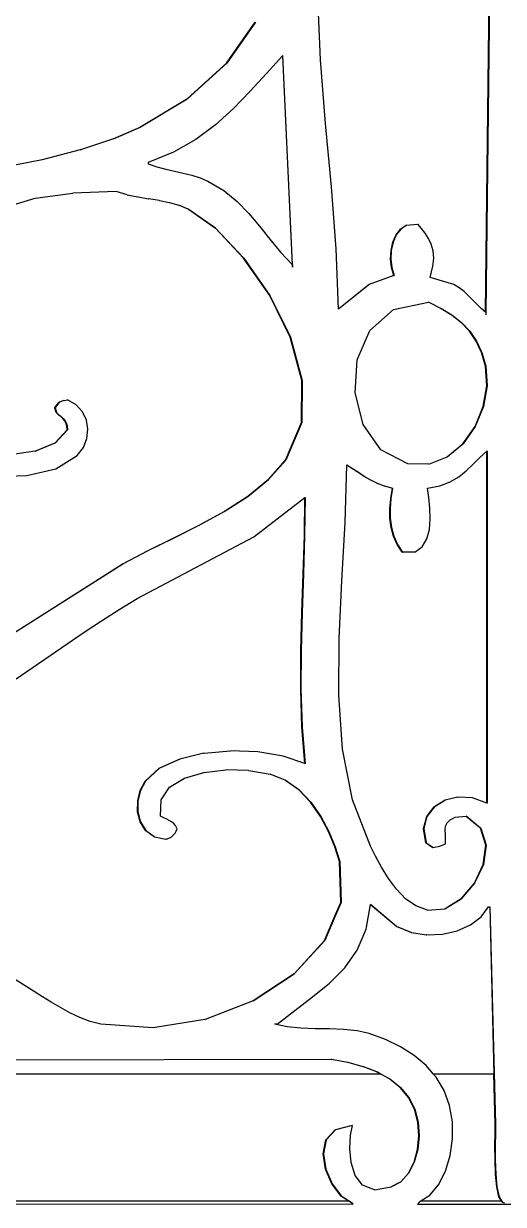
# Model space of a CAD drawing. Header units: inches. Extents: x -2812 to 9774, y -15726 to -746.
# Drawn here: x 3412.08 to 3420.64, y -9231.01 to -9209.95 of the extents above; entities that cross this region are included whole.
import ezdxf

# ---------------------------------------------------------------- set-up
doc = ezdxf.new("R2010")
doc.units = ezdxf.units.IN
doc.header["$LTSCALE"] = 17
doc.header["$MEASUREMENT"] = 0
doc.layers.add('OUTLINE', color=1, linetype='Continuous', lineweight=25)

# ---------------------------------------------------------------- blocks, each defined once
blk = doc.blocks.new('fddd')
for p, q in [((-476.175, -3278.064), (-476.076, -3269.816)), ((-476.071, -3269.814), (-476.17, -3278.068)), ((-479.121, -3273.563), (-479.166, -3272.429)), ((-480.798, -3273.618), (-480.283, -3272.887)), ((-480.278, -3272.887), (-480.793, -3273.618)), ((-479.795, -3273.49), (-480.085, -3273.803)), ((-479.79, -3273.485), (-479.795, -3273.49)), ((-479.795, -3273.49), (-479.624, -3277.211)), ((-479.619, -3277.216), (-479.79, -3273.485)), ((-479.03, -3274.699), (-479.121, -3273.563)), ((-481.5, -3274.254), (-480.798, -3273.618)), ((-480.793, -3273.618), (-481.495, -3274.254)), ((-480.798, -3273.618), (-480.793, -3273.618)), ((-480.085, -3273.803), (-480.376, -3274.12)), ((-480.376, -3274.12), (-480.675, -3274.429)), ((-482.349, -3274.771), (-481.5, -3274.254)), ((-481.495, -3274.254), (-482.345, -3274.771)), ((-481.5, -3274.254), (-481.495, -3274.254)), ((-480.675, -3274.429), (-480.995, -3274.719)), ((-482.817, -3274.97), (-482.349, -3274.771)), ((-482.345, -3274.771), (-482.812, -3274.97)), ((-482.349, -3274.771), (-482.345, -3274.771)), ((-480.995, -3274.719), (-481.347, -3274.983)), ((-478.926, -3275.826), (-479.03, -3274.699)), ((-482.817, -3274.97), (-483.404, -3275.167)), ((-482.817, -3274.97), (-482.812, -3274.97)), ((-481.347, -3274.983), (-481.744, -3275.21)), ((-483.409, -3275.167), (-484.085, -3275.345)), ((-483.409, -3275.167), (-483.404, -3275.167)), ((-481.744, -3275.21), (-482.196, -3275.393)), ((-484.09, -3275.345), (-484.821, -3275.487)), ((-484.09, -3275.345), (-484.085, -3275.345)), ((-482.196, -3275.393), (-482.196, -3275.414)), ((-482.196, -3275.414), (-482.04, -3275.467)), ((-482.04, -3275.467), (-481.882, -3275.51)), ((-481.882, -3275.51), (-481.724, -3275.546)), ((-481.724, -3275.546), (-481.569, -3275.581)), ((-481.569, -3275.581), (-481.417, -3275.619)), ((-481.417, -3275.619), (-481.27, -3275.666)), ((-481.27, -3275.666), (-481.13, -3275.725)), ((-482.766, -3275.912), (-483.542, -3275.937)), ((-482.573, -3275.967), (-482.766, -3275.912)), ((-481.13, -3275.725), (-480.844, -3275.894)), ((-480.844, -3275.894), (-480.605, -3276.088)), ((-478.838, -3276.932), (-478.926, -3275.826)), ((-484.786, -3276.198), (-484.214, -3276.031)), ((-484.214, -3276.031), (-483.542, -3275.937)), ((-482.573, -3275.967), (-482.569, -3275.967)), ((-482.569, -3275.967), (-482.378, -3276.007)), ((-482.378, -3276.007), (-482.374, -3276.007)), ((-482.374, -3276.007), (-482.187, -3276.039)), ((-482.187, -3276.039), (-482.182, -3276.039)), ((-482, -3276.069), (-482.182, -3276.039)), ((-482, -3276.069), (-481.996, -3276.069)), ((-481.996, -3276.069), (-481.82, -3276.105)), ((-481.82, -3276.105), (-481.815, -3276.105)), ((-481.815, -3276.105), (-481.646, -3276.154)), ((-480.605, -3276.088), (-480.397, -3276.301)), ((-481.481, -3276.223), (-481.646, -3276.154)), ((-481.646, -3276.154), (-481.642, -3276.154)), ((-481.642, -3276.154), (-481.477, -3276.223)), ((-481.481, -3276.223), (-481.477, -3276.223)), ((-480.996, -3276.566), (-481.481, -3276.223)), ((-481.477, -3276.223), (-480.991, -3276.566)), ((-480.397, -3276.301), (-480.207, -3276.527)), ((-480.207, -3276.527), (-480.023, -3276.759)), ((-477.69, -3276.581), (-477.588, -3276.513)), ((-477.584, -3276.513), (-477.686, -3276.581)), ((-477.588, -3276.513), (-477.584, -3276.513)), ((-477.584, -3276.513), (-477.39, -3276.492)), ((-477.39, -3276.492), (-477.385, -3276.492)), ((-477.317, -3276.568), (-477.385, -3276.492)), ((-480.491, -3277.097), (-480.996, -3276.566)), ((-480.996, -3276.566), (-480.991, -3276.566)), ((-480.991, -3276.566), (-480.486, -3277.097)), ((-480.023, -3276.759), (-479.831, -3276.992)), ((-477.828, -3276.815), (-477.771, -3276.685)), ((-477.766, -3276.685), (-477.823, -3276.815)), ((-477.771, -3276.685), (-477.69, -3276.581)), ((-477.771, -3276.685), (-477.766, -3276.685)), ((-477.686, -3276.581), (-477.766, -3276.685)), ((-477.69, -3276.581), (-477.686, -3276.581)), ((-477.25, -3276.652), (-477.317, -3276.568)), ((-477.19, -3276.746), (-477.25, -3276.652)), ((-477.142, -3276.851), (-477.19, -3276.746)), ((-478.799, -3278.002), (-478.838, -3276.932)), ((-477.87, -3277.116), (-477.861, -3276.962)), ((-477.857, -3276.962), (-477.866, -3277.116)), ((-477.861, -3276.962), (-477.828, -3276.815)), ((-477.861, -3276.962), (-477.857, -3276.962)), ((-477.823, -3276.815), (-477.857, -3276.962)), ((-477.828, -3276.815), (-477.823, -3276.815)), ((-477.109, -3276.967), (-477.142, -3276.851)), ((-477.098, -3277.096), (-477.109, -3276.967)), ((-480.491, -3277.097), (-480.486, -3277.097)), ((-480.025, -3277.762), (-480.491, -3277.097)), ((-480.486, -3277.097), (-480.021, -3277.762)), ((-479.831, -3276.992), (-479.624, -3277.211)), ((-477.87, -3277.116), (-477.866, -3277.116)), ((-477.854, -3277.266), (-477.87, -3277.116)), ((-477.866, -3277.116), (-477.849, -3277.266)), ((-477.112, -3277.239), (-477.098, -3277.096)), ((-479.624, -3277.211), (-479.619, -3277.216)), ((-479.619, -3277.216), (-479.617, -3277.218)), ((-479.619, -3277.218), (-479.619, -3277.216)), ((-479.619, -3277.218), (-479.617, -3277.218)), ((-479.617, -3277.26), (-479.619, -3277.218)), ((-479.617, -3277.218), (-479.617, -3277.26)), ((-477.854, -3277.266), (-477.849, -3277.266)), ((-477.811, -3277.405), (-477.854, -3277.266)), ((-477.849, -3277.266), (-477.807, -3277.405)), ((-477.162, -3277.446), (-477.112, -3277.239)), ((-478.253, -3277.571), (-478.799, -3278.006)), ((-478.799, -3278.002), (-478.258, -3277.571)), ((-478.258, -3277.571), (-478.253, -3277.571)), ((-477.811, -3277.405), (-478.253, -3277.571)), ((-477.811, -3277.405), (-477.807, -3277.405)), ((-476.74, -3277.571), (-477.162, -3277.446)), ((-476.642, -3277.629), (-476.74, -3277.571)), ((-480.025, -3277.762), (-480.021, -3277.762)), ((-479.659, -3278.508), (-480.025, -3277.762)), ((-480.021, -3277.762), (-479.654, -3278.508)), ((-476.556, -3277.696), (-476.642, -3277.629)), ((-476.477, -3277.769), (-476.556, -3277.696)), ((-476.402, -3277.845), (-476.477, -3277.769)), ((-478.799, -3278.006), (-478.799, -3278.002)), ((-478.239, -3278.389), (-477.816, -3278.016)), ((-477.816, -3278.016), (-477.19, -3277.882)), ((-476.969, -3277.996), (-477.19, -3277.882)), ((-477.19, -3277.882), (-477.187, -3277.882)), ((-477.187, -3277.882), (-476.964, -3277.996)), ((-476.773, -3278.117), (-476.969, -3277.996)), ((-476.969, -3277.996), (-476.964, -3277.996)), ((-476.964, -3277.996), (-476.768, -3278.117)), ((-476.329, -3277.922), (-476.402, -3277.845)), ((-476.252, -3277.997), (-476.329, -3277.922)), ((-476.175, -3278.064), (-476.252, -3277.997)), ((-476.773, -3278.117), (-476.768, -3278.117)), ((-476.603, -3278.25), (-476.773, -3278.117)), ((-476.768, -3278.117), (-476.598, -3278.25)), ((-476.17, -3278.068), (-476.175, -3278.064)), ((-476.17, -3278.068), (-476.17, -3278.11)), ((-478.465, -3278.914), (-478.239, -3278.389)), ((-476.458, -3278.401), (-476.603, -3278.25)), ((-476.603, -3278.25), (-476.598, -3278.25)), ((-476.598, -3278.25), (-476.453, -3278.401)), ((-476.458, -3278.401), (-476.453, -3278.401)), ((-476.339, -3278.576), (-476.458, -3278.401)), ((-476.453, -3278.401), (-476.334, -3278.576)), ((-479.659, -3278.508), (-479.654, -3278.508)), ((-479.45, -3279.282), (-479.659, -3278.508)), ((-479.654, -3278.508), (-479.446, -3279.282)), ((-476.339, -3278.576), (-476.334, -3278.576)), ((-476.257, -3278.755), (-476.339, -3278.576)), ((-476.334, -3278.576), (-476.252, -3278.755)), ((-476.245, -3278.781), (-476.257, -3278.755)), ((-476.252, -3278.755), (-476.257, -3278.755)), ((-476.252, -3278.755), (-476.24, -3278.781)), ((-476.175, -3279.022), (-476.245, -3278.781)), ((-476.245, -3278.781), (-476.24, -3278.781)), ((-476.24, -3278.781), (-476.17, -3279.022)), ((-478.502, -3279.502), (-478.465, -3278.914)), ((-476.175, -3279.022), (-476.17, -3279.022)), ((-476.149, -3279.377), (-476.175, -3279.022)), ((-476.17, -3279.022), (-476.144, -3279.377)), ((-479.46, -3280.031), (-479.45, -3279.282)), ((-479.446, -3279.282), (-479.455, -3280.031)), ((-479.45, -3279.282), (-479.446, -3279.282)), ((-478.358, -3280.065), (-478.502, -3279.502)), ((-476.214, -3279.746), (-476.149, -3279.377)), ((-476.144, -3279.377), (-476.209, -3279.746)), ((-476.149, -3279.377), (-476.144, -3279.377)), ((-483.835, -3279.733), (-483.814, -3279.704)), ((-483.809, -3279.704), (-483.83, -3279.733)), ((-483.814, -3279.704), (-483.794, -3279.681)), ((-483.814, -3279.704), (-483.809, -3279.704)), ((-483.79, -3279.681), (-483.809, -3279.704)), ((-483.794, -3279.681), (-483.772, -3279.663)), ((-483.794, -3279.681), (-483.79, -3279.681)), ((-483.767, -3279.663), (-483.79, -3279.681)), ((-483.772, -3279.663), (-483.741, -3279.648)), ((-483.772, -3279.663), (-483.767, -3279.663)), ((-483.736, -3279.648), (-483.767, -3279.663)), ((-483.741, -3279.648), (-483.736, -3279.648)), ((-483.698, -3279.635), (-483.736, -3279.648)), ((-483.698, -3279.635), (-483.694, -3279.635)), ((-483.694, -3279.635), (-483.639, -3279.624)), ((-483.639, -3279.624), (-483.638, -3279.624)), ((-483.638, -3279.624), (-483.634, -3279.624)), ((-483.48, -3279.716), (-483.634, -3279.624)), ((-483.862, -3279.769), (-483.835, -3279.733)), ((-483.837, -3279.852), (-483.862, -3279.769)), ((-483.862, -3279.769), (-483.857, -3279.769)), ((-483.83, -3279.733), (-483.857, -3279.769)), ((-483.857, -3279.769), (-483.832, -3279.852)), ((-483.793, -3279.891), (-483.837, -3279.852)), ((-483.837, -3279.852), (-483.832, -3279.852)), ((-483.835, -3279.733), (-483.83, -3279.733)), ((-483.832, -3279.852), (-483.788, -3279.891)), ((-483.753, -3279.925), (-483.793, -3279.891)), ((-483.793, -3279.891), (-483.788, -3279.891)), ((-483.788, -3279.891), (-483.748, -3279.925)), ((-483.718, -3279.956), (-483.753, -3279.925)), ((-483.753, -3279.925), (-483.748, -3279.925)), ((-483.748, -3279.925), (-483.713, -3279.956)), ((-483.367, -3279.84), (-483.48, -3279.716)), ((-483.297, -3279.988), (-483.367, -3279.84)), ((-476.361, -3280.099), (-476.214, -3279.746)), ((-476.209, -3279.746), (-476.356, -3280.099)), ((-476.214, -3279.746), (-476.209, -3279.746)), ((-483.718, -3279.956), (-483.713, -3279.956)), ((-483.688, -3279.991), (-483.718, -3279.956)), ((-483.713, -3279.956), (-483.684, -3279.991)), ((-483.688, -3279.991), (-483.684, -3279.991)), ((-483.665, -3280.034), (-483.688, -3279.991)), ((-483.684, -3279.991), (-483.66, -3280.034)), ((-483.665, -3280.034), (-483.66, -3280.034)), ((-483.648, -3280.09), (-483.665, -3280.034)), ((-483.66, -3280.034), (-483.643, -3280.09)), ((-483.648, -3280.09), (-483.643, -3280.09)), ((-483.639, -3280.163), (-483.648, -3280.09)), ((-483.643, -3280.09), (-483.634, -3280.163)), ((-483.271, -3280.149), (-483.297, -3279.988)), ((-479.746, -3280.702), (-479.46, -3280.031)), ((-479.455, -3280.031), (-479.741, -3280.702)), ((-479.46, -3280.031), (-479.455, -3280.031)), ((-478.041, -3280.515), (-478.358, -3280.065)), ((-476.579, -3280.408), (-476.361, -3280.099)), ((-476.356, -3280.099), (-476.574, -3280.408)), ((-476.361, -3280.099), (-476.356, -3280.099)), ((-483.854, -3280.392), (-483.639, -3280.163)), ((-483.634, -3280.163), (-483.849, -3280.392)), ((-483.639, -3280.163), (-483.634, -3280.163)), ((-483.352, -3280.474), (-483.289, -3280.314)), ((-483.289, -3280.314), (-483.271, -3280.149)), ((-484.213, -3280.538), (-484.655, -3280.608)), ((-484.213, -3280.538), (-483.854, -3280.392)), ((-484.213, -3280.538), (-484.208, -3280.538)), ((-483.849, -3280.392), (-484.208, -3280.538)), ((-483.854, -3280.392), (-483.849, -3280.392)), ((-483.46, -3280.619), (-483.352, -3280.474)), ((-477.559, -3280.764), (-478.041, -3280.515)), ((-476.859, -3280.641), (-476.579, -3280.408)), ((-476.574, -3280.408), (-476.854, -3280.641)), ((-476.579, -3280.408), (-476.574, -3280.408)), ((-476.274, -3280.653), (-476.15, -3280.541)), ((-476.15, -3280.541), (-476.145, -3280.536)), ((-476.15, -3286.818), (-476.15, -3280.541)), ((-476.145, -3280.536), (-476.145, -3286.82)), ((-483.841, -3280.853), (-483.46, -3280.619)), ((-480.05, -3281.046), (-479.746, -3280.702)), ((-479.741, -3280.702), (-480.046, -3281.046)), ((-479.746, -3280.702), (-479.741, -3280.702)), ((-477.185, -3280.77), (-477.559, -3280.764)), ((-477.185, -3280.77), (-476.859, -3280.641)), ((-476.859, -3280.641), (-476.854, -3280.641)), ((-476.396, -3280.773), (-476.274, -3280.653)), ((-484.957, -3280.993), (-484.36, -3280.975)), ((-484.36, -3280.975), (-483.841, -3280.853)), ((-478.679, -3281.814), (-478.65, -3280.788)), ((-478.65, -3280.785), (-478.542, -3280.855)), ((-478.65, -3280.788), (-478.65, -3280.785)), ((-478.547, -3280.855), (-478.65, -3280.788)), ((-478.547, -3280.855), (-478.542, -3280.855)), ((-478.443, -3280.924), (-478.547, -3280.855)), ((-478.542, -3280.855), (-478.438, -3280.924)), ((-478.443, -3280.924), (-478.438, -3280.924)), ((-478.339, -3280.991), (-478.443, -3280.924)), ((-478.438, -3280.924), (-478.335, -3280.991)), ((-476.653, -3280.998), (-476.519, -3280.89)), ((-476.519, -3280.89), (-476.396, -3280.773)), ((-480.419, -3281.348), (-480.05, -3281.046)), ((-480.046, -3281.046), (-480.415, -3281.348)), ((-480.05, -3281.046), (-480.046, -3281.046)), ((-478.339, -3280.991), (-478.335, -3280.991)), ((-478.231, -3281.053), (-478.339, -3280.991)), ((-478.335, -3280.991), (-478.226, -3281.053)), ((-478.231, -3281.053), (-478.226, -3281.053)), ((-478.114, -3281.11), (-478.231, -3281.053)), ((-478.226, -3281.053), (-478.109, -3281.11)), ((-478.114, -3281.11), (-478.109, -3281.11)), ((-478.109, -3281.11), (-477.984, -3281.159)), ((-477.984, -3281.159), (-477.979, -3281.159)), ((-477.979, -3281.159), (-477.836, -3281.2)), ((-477.212, -3281.2), (-476.99, -3281.16)), ((-476.99, -3281.16), (-476.807, -3281.09)), ((-476.807, -3281.09), (-476.653, -3280.998)), ((-480.836, -3281.616), (-480.419, -3281.348)), ((-480.415, -3281.348), (-480.832, -3281.616)), ((-480.419, -3281.348), (-480.415, -3281.348)), ((-480.311, -3282.071), (-479.399, -3281.37)), ((-479.408, -3282.046), (-479.399, -3281.37)), ((-479.394, -3281.366), (-479.403, -3282.046)), ((-479.399, -3281.37), (-479.394, -3281.366)), ((-477.883, -3281.565), (-477.867, -3281.385)), ((-477.863, -3281.385), (-477.878, -3281.565)), ((-477.867, -3281.385), (-477.836, -3281.2)), ((-477.867, -3281.385), (-477.863, -3281.385)), ((-477.832, -3281.2), (-477.863, -3281.385)), ((-477.836, -3281.2), (-477.832, -3281.2)), ((-477.187, -3281.369), (-477.212, -3281.2)), ((-477.167, -3281.557), (-477.187, -3281.369)), ((-477.883, -3281.565), (-477.878, -3281.565)), ((-477.88, -3281.737), (-477.883, -3281.565)), ((-477.878, -3281.565), (-477.875, -3281.737)), ((-477.16, -3281.75), (-477.167, -3281.557)), ((-481.284, -3281.86), (-480.836, -3281.616)), ((-480.832, -3281.616), (-481.279, -3281.86)), ((-480.836, -3281.616), (-480.832, -3281.616)), ((-478.736, -3282.853), (-478.679, -3281.814)), ((-477.88, -3281.737), (-477.875, -3281.737)), ((-477.858, -3281.901), (-477.88, -3281.737)), ((-477.875, -3281.737), (-477.854, -3281.901)), ((-477.174, -3281.938), (-477.16, -3281.75)), ((-481.746, -3282.091), (-481.284, -3281.86)), ((-481.279, -3281.86), (-481.742, -3282.091)), ((-481.284, -3281.86), (-481.279, -3281.86)), ((-477.858, -3281.901), (-477.854, -3281.901)), ((-477.816, -3282.057), (-477.858, -3281.901)), ((-477.854, -3281.901), (-477.811, -3282.057)), ((-477.219, -3282.107), (-477.174, -3281.938)), ((-482.394, -3283.17), (-480.311, -3282.071)), ((-482.206, -3282.317), (-481.746, -3282.091)), ((-481.742, -3282.091), (-482.202, -3282.317)), ((-481.746, -3282.091), (-481.742, -3282.091)), ((-479.429, -3282.731), (-479.408, -3282.046)), ((-479.403, -3282.046), (-479.424, -3282.731)), ((-479.408, -3282.046), (-479.403, -3282.046)), ((-477.816, -3282.057), (-477.811, -3282.057)), ((-477.751, -3282.204), (-477.816, -3282.057)), ((-477.811, -3282.057), (-477.747, -3282.204)), ((-477.751, -3282.204), (-477.747, -3282.204)), ((-477.663, -3282.341), (-477.751, -3282.204)), ((-477.747, -3282.204), (-477.658, -3282.341)), ((-477.303, -3282.245), (-477.219, -3282.107)), ((-482.647, -3282.548), (-482.206, -3282.317)), ((-482.202, -3282.317), (-482.642, -3282.548)), ((-482.206, -3282.317), (-482.202, -3282.317)), ((-477.663, -3282.341), (-477.658, -3282.341)), ((-477.435, -3282.341), (-477.658, -3282.341)), ((-477.435, -3282.341), (-477.303, -3282.245)), ((-482.642, -3282.548), (-484.601, -3283.792)), ((-484.601, -3283.789), (-482.647, -3282.548)), ((-482.647, -3282.548), (-482.642, -3282.548)), ((-479.452, -3283.418), (-479.429, -3282.731)), ((-479.424, -3282.731), (-479.448, -3283.418)), ((-479.429, -3282.731), (-479.424, -3282.731)), ((-478.786, -3283.884), (-478.736, -3282.853)), ((-482.714, -3283.364), (-482.394, -3283.17)), ((-483.028, -3283.565), (-482.714, -3283.364)), ((-479.47, -3284.103), (-479.452, -3283.418)), ((-479.448, -3283.418), (-479.465, -3284.103)), ((-479.452, -3283.418), (-479.448, -3283.418)), ((-483.336, -3283.771), (-483.028, -3283.565)), ((-483.642, -3283.979), (-483.336, -3283.771)), ((-478.795, -3284.891), (-478.786, -3283.884)), ((-483.945, -3284.188), (-483.642, -3283.979)), ((-479.473, -3284.783), (-479.47, -3284.103)), ((-479.47, -3284.103), (-479.465, -3284.103)), ((-479.465, -3284.103), (-479.468, -3284.783)), ((-484.248, -3284.396), (-483.945, -3284.188)), ((-484.552, -3284.601), (-484.248, -3284.396)), ((-479.452, -3285.455), (-479.473, -3284.783)), ((-479.473, -3284.783), (-479.468, -3284.783)), ((-479.468, -3284.783), (-479.447, -3285.455)), ((-478.728, -3285.855), (-478.795, -3284.891)), ((-479.452, -3285.455), (-479.447, -3285.455)), ((-479.399, -3286.113), (-479.452, -3285.455)), ((-479.447, -3285.455), (-479.394, -3286.115)), ((-481.999, -3286.197), (-481.638, -3286.031)), ((-481.633, -3286.031), (-481.994, -3286.197)), ((-481.638, -3286.031), (-481.633, -3286.031)), ((-481.203, -3285.927), (-481.633, -3286.031)), ((-481.203, -3285.927), (-481.198, -3285.927)), ((-481.198, -3285.927), (-480.727, -3285.884)), ((-480.727, -3285.884), (-480.724, -3285.884)), ((-480.723, -3285.884), (-480.724, -3285.884)), ((-480.24, -3285.902), (-480.723, -3285.884)), ((-479.786, -3285.979), (-480.24, -3285.902)), ((-479.399, -3286.113), (-479.786, -3285.979)), ((-478.55, -3286.76), (-478.728, -3285.855)), ((-482.25, -3286.426), (-481.999, -3286.197)), ((-481.994, -3286.197), (-482.245, -3286.426)), ((-481.999, -3286.197), (-481.994, -3286.197)), ((-481.2, -3286.271), (-480.808, -3286.226)), ((-480.406, -3286.237), (-480.808, -3286.226)), ((-480.406, -3286.237), (-480.401, -3286.237)), ((-480.401, -3286.237), (-480.018, -3286.302)), ((-479.394, -3286.115), (-479.399, -3286.113)), ((-482.336, -3286.591), (-482.25, -3286.426)), ((-482.245, -3286.426), (-482.332, -3286.591)), ((-482.25, -3286.426), (-482.245, -3286.426)), ((-481.812, -3286.535), (-481.546, -3286.373)), ((-481.546, -3286.373), (-481.2, -3286.271)), ((-480.018, -3286.302), (-480.014, -3286.302)), ((-479.748, -3286.409), (-480.018, -3286.302)), ((-480.014, -3286.302), (-479.743, -3286.409)), ((-479.748, -3286.409), (-479.743, -3286.409)), ((-479.508, -3286.581), (-479.748, -3286.409)), ((-479.743, -3286.409), (-479.503, -3286.581)), ((-482.382, -3286.778), (-482.336, -3286.591)), ((-482.332, -3286.591), (-482.377, -3286.778)), ((-482.336, -3286.591), (-482.332, -3286.591)), ((-481.965, -3286.76), (-481.812, -3286.535)), ((-479.508, -3286.581), (-479.503, -3286.581)), ((-479.299, -3286.801), (-479.508, -3286.581)), ((-479.503, -3286.581), (-479.294, -3286.801)), ((-482.384, -3286.972), (-482.382, -3286.778)), ((-482.382, -3286.778), (-482.377, -3286.778)), ((-482.377, -3286.778), (-482.379, -3286.972)), ((-481.973, -3287.048), (-481.965, -3286.76)), ((-479.299, -3286.801), (-479.294, -3286.801)), ((-479.121, -3287.054), (-479.299, -3286.801)), ((-479.294, -3286.801), (-479.116, -3287.054)), ((-478.228, -3287.587), (-478.55, -3286.76)), ((-477.091, -3286.883), (-476.9, -3286.766)), ((-476.896, -3286.766), (-477.087, -3286.883)), ((-476.9, -3286.766), (-476.896, -3286.766)), ((-476.668, -3286.711), (-476.896, -3286.766)), ((-476.668, -3286.711), (-476.663, -3286.711)), ((-476.407, -3286.726), (-476.663, -3286.711)), ((-476.15, -3286.818), (-476.407, -3286.726)), ((-476.145, -3286.82), (-476.15, -3286.818)), ((-482.384, -3286.972), (-482.379, -3286.972)), ((-482.344, -3287.129), (-482.384, -3286.972)), ((-482.379, -3286.972), (-482.339, -3287.132)), ((-481.914, -3287.082), (-481.973, -3287.048)), ((-481.864, -3287.107), (-481.914, -3287.082)), ((-479.121, -3287.054), (-479.116, -3287.054)), ((-478.975, -3287.325), (-479.121, -3287.054)), ((-479.116, -3287.054), (-478.97, -3287.325)), ((-477.279, -3287.271), (-477.224, -3287.055)), ((-477.219, -3287.055), (-477.275, -3287.271)), ((-477.224, -3287.055), (-477.091, -3286.883)), ((-477.224, -3287.055), (-477.219, -3287.055)), ((-477.087, -3286.883), (-477.219, -3287.055)), ((-477.091, -3286.883), (-477.087, -3286.883)), ((-476.806, -3287.115), (-476.716, -3287.069)), ((-476.716, -3287.069), (-476.522, -3287.048)), ((-476.262, -3287.262), (-476.522, -3287.048)), ((-476.522, -3287.048), (-476.517, -3287.048)), ((-476.517, -3287.048), (-476.257, -3287.262)), ((-482.338, -3287.154), (-482.344, -3287.129)), ((-482.339, -3287.132), (-482.344, -3287.129)), ((-482.339, -3287.132), (-482.333, -3287.154)), ((-482.338, -3287.154), (-482.333, -3287.154)), ((-482.241, -3287.308), (-482.338, -3287.154)), ((-482.333, -3287.154), (-482.236, -3287.308)), ((-481.82, -3287.127), (-481.864, -3287.107)), ((-481.78, -3287.149), (-481.82, -3287.127)), ((-481.744, -3287.178), (-481.78, -3287.149)), ((-481.71, -3287.218), (-481.744, -3287.178)), ((-481.675, -3287.276), (-481.71, -3287.218)), ((-481.697, -3287.319), (-481.675, -3287.276)), ((-477.279, -3287.271), (-477.275, -3287.271)), ((-477.241, -3287.525), (-477.279, -3287.271)), ((-477.275, -3287.271), (-477.236, -3287.525)), ((-476.893, -3287.3), (-476.886, -3287.231)), ((-476.886, -3287.231), (-476.86, -3287.169)), ((-476.86, -3287.169), (-476.806, -3287.115)), ((-476.262, -3287.262), (-476.257, -3287.262)), ((-476.169, -3287.565), (-476.262, -3287.262)), ((-476.257, -3287.262), (-476.165, -3287.565)), ((-482.241, -3287.308), (-482.236, -3287.308)), ((-482.089, -3287.417), (-482.241, -3287.308)), ((-482.236, -3287.308), (-482.084, -3287.417)), ((-482.089, -3287.417), (-482.084, -3287.417)), ((-482.084, -3287.417), (-481.878, -3287.463)), ((-481.877, -3287.462), (-481.878, -3287.463)), ((-481.877, -3287.462), (-481.873, -3287.463)), ((-481.873, -3287.463), (-481.825, -3287.443)), ((-481.825, -3287.443), (-481.787, -3287.423)), ((-481.787, -3287.423), (-481.759, -3287.403)), ((-481.759, -3287.403), (-481.736, -3287.38)), ((-481.736, -3287.38), (-481.716, -3287.353)), ((-481.716, -3287.353), (-481.697, -3287.319)), ((-478.975, -3287.325), (-478.97, -3287.325)), ((-478.861, -3287.598), (-478.975, -3287.325)), ((-478.97, -3287.325), (-478.856, -3287.598)), ((-476.89, -3287.375), (-476.893, -3287.3)), ((-476.886, -3287.457), (-476.89, -3287.375)), ((-476.889, -3287.546), (-476.886, -3287.457)), ((-478.861, -3287.598), (-478.856, -3287.598)), ((-478.779, -3287.857), (-478.861, -3287.598)), ((-478.856, -3287.598), (-478.774, -3287.857)), ((-478.136, -3287.766), (-478.228, -3287.587)), ((-477.241, -3287.525), (-477.236, -3287.525)), ((-477.117, -3287.608), (-477.241, -3287.525)), ((-477.236, -3287.525), (-477.113, -3287.607)), ((-477.113, -3287.607), (-477.117, -3287.608)), ((-477.117, -3287.608), (-477.112, -3287.608)), ((-477.113, -3287.607), (-477.112, -3287.608)), ((-477.112, -3287.608), (-476.988, -3287.587)), ((-476.988, -3287.587), (-476.889, -3287.546)), ((-476.216, -3287.91), (-476.169, -3287.565)), ((-476.165, -3287.565), (-476.211, -3287.91)), ((-476.169, -3287.565), (-476.165, -3287.565)), ((-478.779, -3287.857), (-478.774, -3287.857)), ((-478.757, -3288.589), (-478.779, -3287.857)), ((-478.774, -3287.857), (-478.752, -3288.589)), ((-478.028, -3287.963), (-478.136, -3287.766)), ((-476.373, -3288.246), (-476.216, -3287.91)), ((-476.211, -3287.91), (-476.368, -3288.246)), ((-476.216, -3287.91), (-476.211, -3287.91)), ((-477.904, -3288.164), (-478.028, -3287.963)), ((-477.762, -3288.355), (-477.904, -3288.164)), ((-476.611, -3288.527), (-476.373, -3288.246)), ((-476.368, -3288.246), (-476.606, -3288.527)), ((-476.373, -3288.246), (-476.368, -3288.246)), ((-477.6, -3288.522), (-477.762, -3288.355)), ((-477.417, -3288.651), (-477.6, -3288.522)), ((-476.902, -3288.704), (-476.611, -3288.527)), ((-476.606, -3288.527), (-476.897, -3288.704)), ((-476.611, -3288.527), (-476.606, -3288.527)), ((-478.849, -3288.802), (-478.757, -3288.589)), ((-478.752, -3288.589), (-478.845, -3288.804)), ((-478.757, -3288.589), (-478.752, -3288.589)), ((-478.305, -3289.068), (-478.229, -3288.628)), ((-478.229, -3288.628), (-478.228, -3288.624)), ((-477.762, -3289.018), (-478.229, -3288.628)), ((-478.228, -3288.624), (-477.757, -3289.018)), ((-477.212, -3288.728), (-477.417, -3288.651)), ((-477.212, -3288.728), (-476.902, -3288.704)), ((-476.902, -3288.704), (-476.897, -3288.704)), ((-476.253, -3288.843), (-476.121, -3288.666)), ((-476.121, -3288.666), (-476.1, -3288.666)), ((-476.1, -3288.666), (-476.096, -3288.666)), ((-476.1, -3288.666), (-476.024, -3291.653)), ((-476.096, -3288.666), (-475.997, -3292.544)), ((-479.049, -3289.269), (-478.849, -3288.802)), ((-478.845, -3288.804), (-479.044, -3289.269)), ((-478.845, -3288.804), (-478.849, -3288.802)), ((-476.444, -3288.988), (-476.253, -3288.843)), ((-478.465, -3289.439), (-478.305, -3289.068)), ((-477.762, -3289.018), (-477.757, -3289.018)), ((-477.501, -3289.124), (-477.762, -3289.018)), ((-477.757, -3289.018), (-477.497, -3289.124)), ((-477.501, -3289.124), (-477.497, -3289.124)), ((-477.497, -3289.124), (-477.225, -3289.168)), ((-477.221, -3289.167), (-477.225, -3289.168)), ((-477.221, -3289.167), (-477.22, -3289.168)), ((-477.22, -3289.168), (-476.942, -3289.156)), ((-476.942, -3289.156), (-476.679, -3289.094)), ((-476.679, -3289.094), (-476.444, -3288.988)), ((-479.591, -3289.865), (-479.049, -3289.269)), ((-479.044, -3289.269), (-479.587, -3289.865)), ((-479.049, -3289.269), (-479.044, -3289.269)), ((-478.688, -3289.753), (-478.465, -3289.439)), ((-478.96, -3290.027), (-478.688, -3289.753)), ((-484.229, -3290.18), (-484.713, -3289.877)), ((-480.324, -3290.345), (-479.591, -3289.865)), ((-479.587, -3289.865), (-480.319, -3290.345)), ((-479.591, -3289.865), (-479.587, -3289.865)), ((-479.262, -3290.275), (-478.96, -3290.027)), ((-484.079, -3290.271), (-484.229, -3290.18)), ((-483.924, -3290.368), (-484.079, -3290.271)), ((-483.762, -3290.465), (-483.924, -3290.368)), ((-480.324, -3290.345), (-481.18, -3290.675)), ((-480.324, -3290.345), (-480.319, -3290.345)), ((-479.578, -3290.515), (-479.262, -3290.275)), ((-483.593, -3290.557), (-483.762, -3290.465)), ((-483.417, -3290.641), (-483.593, -3290.557)), ((-483.232, -3290.71), (-483.417, -3290.641)), ((-479.89, -3290.76), (-479.578, -3290.515)), ((-483.039, -3290.76), (-483.232, -3290.71)), ((-482.107, -3290.825), (-483.039, -3290.76)), ((-481.185, -3290.675), (-482.107, -3290.825)), ((-481.185, -3290.675), (-481.18, -3290.675)), ((-479.716, -3290.81), (-479.939, -3290.76)), ((-479.89, -3290.76), (-479.939, -3290.76)), ((-479.472, -3290.834), (-479.716, -3290.81)), ((-479.216, -3290.843), (-479.472, -3290.834)), ((-478.957, -3290.846), (-479.216, -3290.843)), ((-478.704, -3290.854), (-478.957, -3290.846)), ((-478.466, -3290.878), (-478.704, -3290.854)), ((-478.253, -3290.926), (-478.466, -3290.878)), ((-477.962, -3291.035), (-478.253, -3290.926)), ((-477.693, -3291.165), (-477.962, -3291.035)), ((-477.449, -3291.319), (-477.693, -3291.165)), ((-489.585, -3291.403), (-478.927, -3291.382)), ((-478.923, -3291.382), (-478.927, -3291.382)), ((-478.923, -3291.382), (-478.638, -3291.438)), ((-478.638, -3291.438), (-478.633, -3291.438)), ((-478.633, -3291.438), (-478.365, -3291.514)), ((-477.236, -3291.499), (-477.449, -3291.319)), ((-477.102, -3291.653), (-477.236, -3291.499)), ((-478.041, -3291.653), (-492.984, -3291.653)), ((-478.365, -3291.514), (-478.36, -3291.514)), ((-478.113, -3291.613), (-478.365, -3291.514)), ((-478.36, -3291.514), (-478.108, -3291.613)), ((-478.113, -3291.613), (-478.108, -3291.613)), ((-478.041, -3291.653), (-478.113, -3291.613)), ((-478.108, -3291.613), (-478.036, -3291.653)), ((-478.036, -3291.653), (-478.041, -3291.653)), ((-477.889, -3291.737), (-478.041, -3291.653)), ((-478.036, -3291.653), (-477.884, -3291.737)), ((-476.024, -3291.653), (-477.102, -3291.653)), ((-477.056, -3291.706), (-477.102, -3291.653)), ((-476.914, -3291.943), (-477.056, -3291.706)), ((-476.001, -3292.544), (-476.024, -3291.653)), ((-477.889, -3291.737), (-477.884, -3291.737)), ((-477.698, -3291.887), (-477.889, -3291.737)), ((-477.884, -3291.737), (-477.693, -3291.887)), ((-477.698, -3291.887), (-477.693, -3291.887)), ((-477.546, -3292.066), (-477.698, -3291.887)), ((-477.693, -3291.887), (-477.541, -3292.066)), ((-477.546, -3292.066), (-477.541, -3292.066)), ((-477.44, -3292.274), (-477.546, -3292.066)), ((-477.541, -3292.066), (-477.435, -3292.274)), ((-476.815, -3292.212), (-476.914, -3291.943)), ((-477.44, -3292.274), (-477.435, -3292.274)), ((-477.38, -3292.506), (-477.44, -3292.274)), ((-477.435, -3292.274), (-477.375, -3292.506)), ((-476.765, -3292.502), (-476.815, -3292.212)), ((-477.38, -3292.506), (-477.375, -3292.506)), ((-477.363, -3292.751), (-477.38, -3292.506)), ((-477.375, -3292.506), (-477.358, -3292.751)), ((-476.762, -3292.805), (-476.765, -3292.502)), ((-476.003, -3292.706), (-476.001, -3292.544)), ((-476.001, -3292.544), (-475.997, -3292.544)), ((-475.997, -3292.544), (-475.998, -3292.706)), ((-479.022, -3292.826), (-478.857, -3292.644)), ((-478.852, -3292.644), (-479.018, -3292.826)), ((-478.857, -3292.644), (-478.852, -3292.644)), ((-478.555, -3292.565), (-478.852, -3292.644)), ((-478.597, -3292.975), (-478.585, -3292.742)), ((-478.585, -3292.742), (-478.551, -3292.565)), ((-478.555, -3292.565), (-478.556, -3292.566)), ((-478.555, -3292.565), (-478.551, -3292.565)), ((-477.387, -3292.994), (-477.363, -3292.751)), ((-477.358, -3292.751), (-477.382, -3292.994)), ((-477.363, -3292.751), (-477.358, -3292.751)), ((-476.005, -3292.927), (-476.003, -3292.706)), ((-476.003, -3292.706), (-475.998, -3292.706)), ((-475.998, -3292.706), (-476, -3292.927)), ((-479.073, -3293.073), (-479.022, -3292.826)), ((-479.018, -3292.826), (-479.068, -3293.073)), ((-479.022, -3292.826), (-479.018, -3292.826)), ((-478.574, -3293.226), (-478.597, -3292.975)), ((-476.805, -3293.103), (-476.762, -3292.805)), ((-476.004, -3293.18), (-476.005, -3292.927)), ((-476.005, -3292.927), (-476, -3292.927)), ((-476, -3292.927), (-476, -3293.18)), ((-479.073, -3293.073), (-479.068, -3293.073)), ((-479.03, -3293.347), (-479.073, -3293.073)), ((-479.068, -3293.073), (-479.026, -3293.347)), ((-477.45, -3293.221), (-477.387, -3292.994)), ((-477.382, -3292.994), (-477.445, -3293.221)), ((-477.387, -3292.994), (-477.382, -3292.994)), ((-476.889, -3293.381), (-476.805, -3293.103)), ((-476.004, -3293.18), (-476, -3293.18)), ((-475.996, -3293.435), (-476.004, -3293.18)), ((-476, -3293.18), (-475.991, -3293.435)), ((-479.03, -3293.347), (-479.026, -3293.347)), ((-478.916, -3293.61), (-479.03, -3293.347)), ((-479.026, -3293.347), (-478.911, -3293.61)), ((-478.503, -3293.458), (-478.574, -3293.226)), ((-477.55, -3293.418), (-477.45, -3293.221)), ((-477.445, -3293.221), (-477.546, -3293.418)), ((-477.45, -3293.221), (-477.445, -3293.221)), ((-477.012, -3293.623), (-476.889, -3293.381)), ((-478.916, -3293.61), (-478.911, -3293.61)), ((-478.75, -3293.825), (-478.916, -3293.61)), ((-478.911, -3293.61), (-478.745, -3293.825)), ((-478.368, -3293.633), (-478.503, -3293.458)), ((-477.861, -3293.664), (-477.688, -3293.571)), ((-477.683, -3293.571), (-477.856, -3293.664)), ((-477.688, -3293.571), (-477.55, -3293.418)), ((-477.688, -3293.571), (-477.683, -3293.571)), ((-477.546, -3293.418), (-477.683, -3293.571)), ((-477.55, -3293.418), (-477.546, -3293.418)), ((-475.974, -3293.664), (-475.996, -3293.435)), ((-475.996, -3293.435), (-475.991, -3293.435)), ((-475.991, -3293.435), (-475.97, -3293.664)), ((-478.157, -3293.714), (-478.368, -3293.633)), ((-478.157, -3293.714), (-477.861, -3293.664)), ((-477.861, -3293.664), (-477.856, -3293.664)), ((-477.328, -3293.913), (-477.17, -3293.812)), ((-477.17, -3293.812), (-477.012, -3293.623)), ((-475.974, -3293.664), (-475.97, -3293.664)), ((-475.937, -3293.84), (-475.974, -3293.664)), ((-475.97, -3293.664), (-475.932, -3293.84)), ((-478.555, -3293.975), (-496.801, -3293.954)), ((-492.984, -3293.913), (-478.618, -3293.913)), ((-478.75, -3293.825), (-478.745, -3293.825)), ((-478.618, -3293.913), (-478.75, -3293.825)), ((-478.745, -3293.825), (-478.613, -3293.913)), ((-478.555, -3293.954), (-478.618, -3293.913)), ((-478.618, -3293.913), (-478.613, -3293.913)), ((-478.613, -3293.913), (-478.551, -3293.954)), ((-478.555, -3293.954), (-478.551, -3293.954)), ((-478.555, -3293.975), (-478.555, -3293.954)), ((-478.551, -3293.975), (-478.555, -3293.975)), ((-478.551, -3293.954), (-478.551, -3293.975)), ((-477.385, -3293.975), (-477.36, -3293.933)), ((-473.398, -3293.975), (-477.385, -3293.975)), ((-477.36, -3293.933), (-477.328, -3293.913)), ((-477.328, -3293.913), (-475.89, -3293.913)), ((-475.937, -3293.84), (-475.932, -3293.84)), ((-475.89, -3293.913), (-475.937, -3293.84)), ((-475.932, -3293.84), (-475.886, -3293.913)), ((-475.89, -3293.913), (-475.886, -3293.913)), ((-475.877, -3293.933), (-475.89, -3293.913)), ((-475.886, -3293.913), (-475.873, -3293.933)), ((-475.877, -3293.933), (-475.873, -3293.933)), ((-475.873, -3293.933), (-475.837, -3293.945))]:
    blk.add_line(p, q)

msp = doc.modelspace()

# ---------------------------------------------------------------- block references
at = {"layer": 'OUTLINE'}
msp.add_blockref('fddd', (3896.495, -5937.038), dxfattribs=at)

doc.saveas('drawing.dxf')
